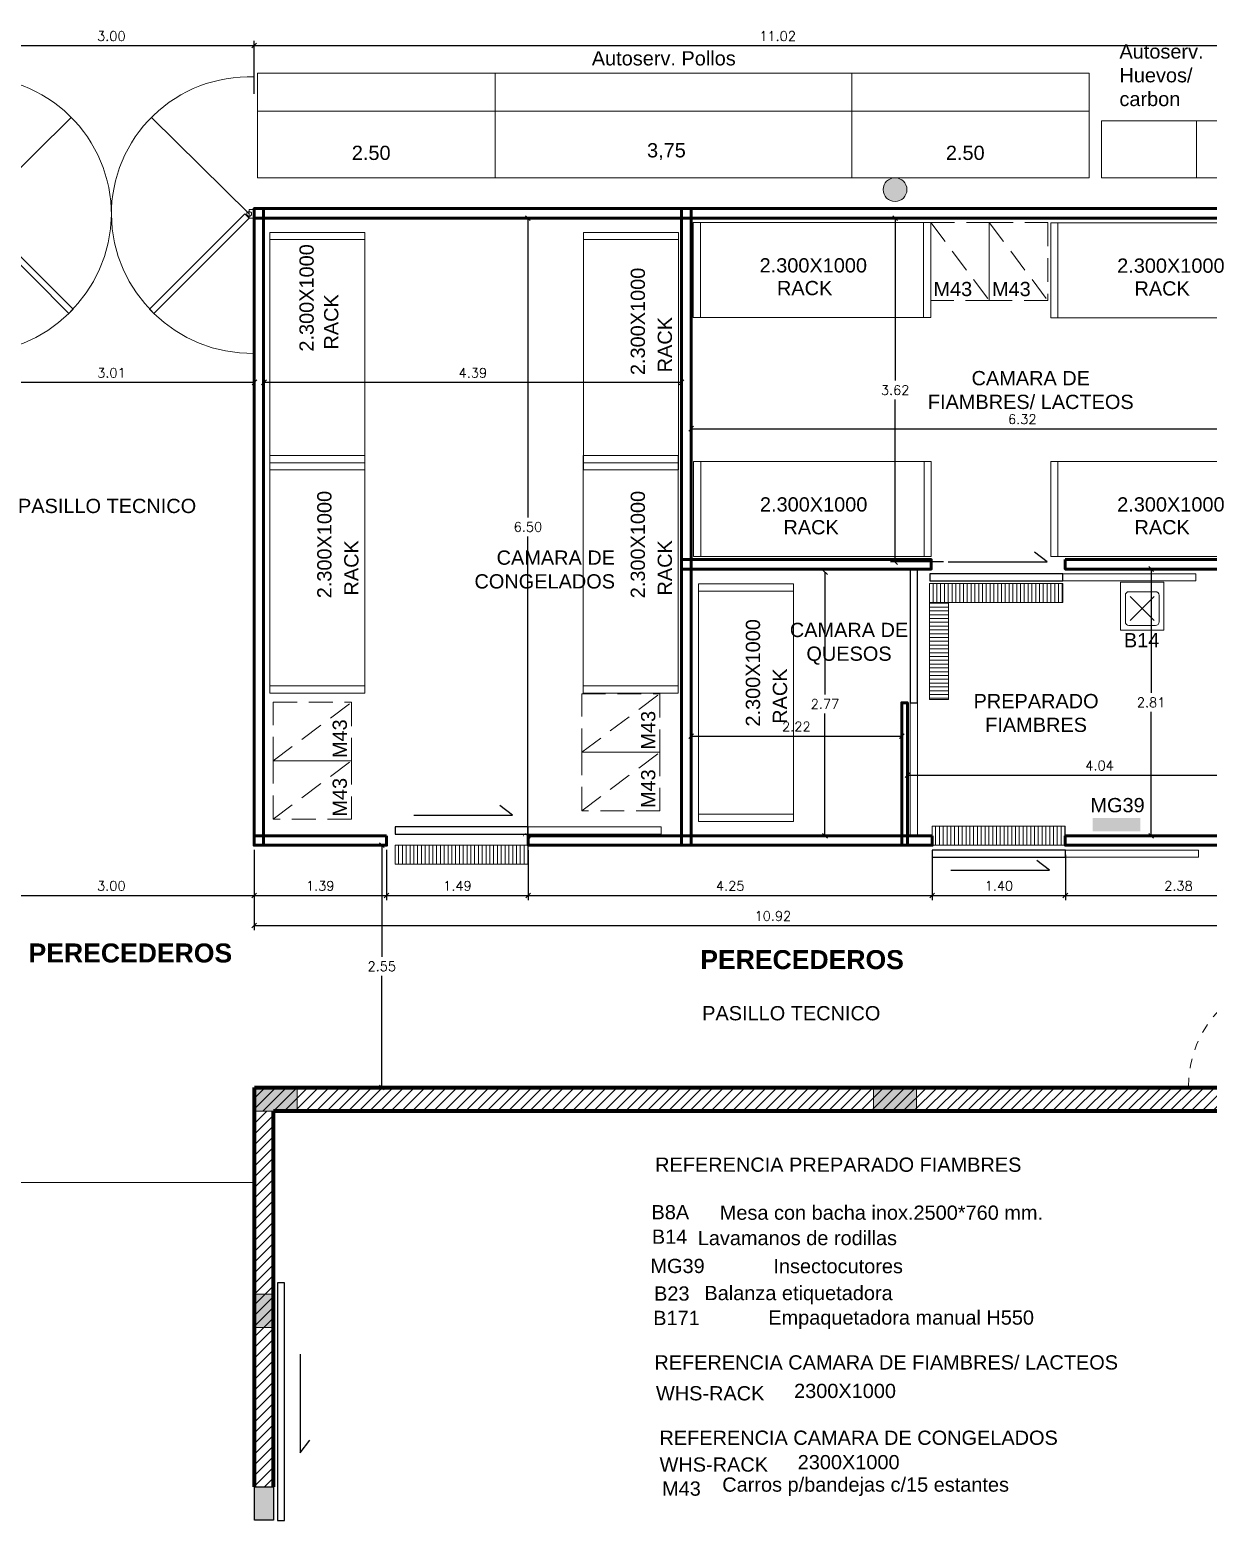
# Model space of a CAD drawing. Header units: inches. Extents: x 2 to 337, y 2 to 182.
# Drawn here: x 48.89 to 61.29, y 44.95 to 60.64 of the extents above; entities that cross this region are included whole.
import ezdxf

# ---------------------------------------------------------------- set-up
doc = ezdxf.new("R2010")
doc.units = ezdxf.units.IN
doc.header["$MEASUREMENT"] = 0
for name, pattern in [('DASH_15', [0.375, 0.25, -0.125]), ('HIDDEN2', [4.7625, 3.175, -1.5875]), ('LZ-COME$0$DASH_15', [0.375, 0.25, -0.125]), ('LÍNEAS_OCULTAS2', [0.1875, 0.125, -0.0625])]:
    doc.linetypes.add(name, pattern=pattern)
for name, color, linetype, lineweight in [('0-EQUIPAMIENTO-LAB', 6, 'Continuous', 13), ('ARQ-CARPINTERIAS', 4, 'Continuous', 9), ('ARQ-REJILLAS', 4, 'Continuous', 5), ('COMESTIBLES0-EQUIP-TXT', 3, 'Continuous', 9), ('Est-Acero', 4, 'Continuous', 13), ('HATCH HORMIGON', 100, 'Continuous', 13), ('L COTAS', 1, 'Continuous', 9), ('L EQUIP', 6, 'Continuous', 9), ('l gris', 9, 'Continuous', 5), ('l muro', 5, 'Continuous', 80), ('L PANELES', 136, 'Continuous', 50), ('L PROYEC', 4, 'HIDDEN2', 9), ('LAVADO MU', 10, 'Continuous', 5), ('smr acero', 170, 'Continuous', 15)]:
    doc.layers.add(name, color=color, linetype=linetype, lineweight=lineweight)
for name, color, linetype in [('ARQ-MUROS CAMARA', 140, 'Continuous'), ('JU-PLANTA(XREF)$0$0-EQUIPAMIENTO-LAB', 6, 'Continuous'), ('JU-PLANTA(XREF)$0$COMESTIBLES0-EQUIP-TXT', 3, 'Continuous'), ('L CARPINT', 3, 'Continuous'), ('l olumnas', 140, 'Continuous')]:
    doc.layers.add(name, color=color, linetype=linetype)
doc.styles.add('ARIAL', font='ARIAL.TTF')
doc.styles.add('JU-PLANTA(XREF)$0$ARIAL', font='ARIAL.TTF')
doc.styles.add('RomanS', font='romans.shx')
doc.styles.get("Standard").update_dxf_attribs({"font": 'ARIAL.TTF'})
doc.dimstyles.new('bases 1-50', dxfattribs={"dimscale": 0.5, "dimtxt": 0.2, "dimasz": 0.1, "dimexe": 0.1, "dimexo": 0.1, "dimgap": 0.1, "dimtad": 1, "dimtih": 1, "dimtoh": 1, "dimzin": 1, "dimdsep": 46, "dimtxsty": 'RomanS', "dimblk": 'OBLIQUE', "dimcen": 0.1, "dimclrd": 256, "dimclre": 256, "dimclrt": 256, "dimadec": 0, "dimazin": 0, "dimtfac": 1, "dimtmove": 0, "dimatfit": 3, "dimfxl": 0, "dimarcsym": 0})

# ---------------------------------------------------------------- blocks, each defined once
blk = doc.blocks.new('PVAI')
for p, q in [((3388.779, 759.261), (3388.743, 759.226)), ((3389.399, 759.261), (3389.435, 759.226))]:
    blk.add_line(p, q)
at = {"layer": 'L EQUIP'}
for p, q in [((3387.969, 760.035), (3388.763, 760.82)), ((3387.929, 760), (3387.929, 760.07)), ((3387.929, 760.07), (3387.969, 760.07)), ((3387.969, 760), (3387.929, 760)), ((3387.969, 760.07), (3387.969, 760)), ((3387.969, 760), (3388.004, 760.035)), ((3387.969, 760), (3388.743, 759.226)), ((3388.004, 760.035), (3388.779, 759.261)), ((3390.174, 760.035), (3389.399, 759.261)), ((3390.209, 760), (3389.435, 759.226)), ((3390.209, 760), (3390.174, 760.035)), ((3390.249, 760.07), (3390.209, 760.07)), ((3390.209, 760.07), (3390.209, 760)), ((3390.209, 760), (3390.249, 760)), ((3390.249, 760), (3390.249, 760.07))]:
    blk.add_line(p, q, dxfattribs=at)
for centre in [(3387.969, 760.035), (3390.209, 760.035)]:
    blk.add_circle(centre, 0.0196, dxfattribs=at)
at = {"layer": 'L PROYEC'}
for p, q in [((3387.969, 760.035), (3388.763, 760.82)), ((3390.209, 760.035), (3389.415, 760.82)), ((3390.209, 760.035), (3389.415, 760.82))]:
    blk.add_line(p, q, dxfattribs=at)
for centre, radius, start, end in [((3387.969, 760.03), 1.12, 359.6736, 92.0467), ((3390.209, 760.03), 1.12, 87.9533, 180.3264), ((3387.943, 760.046), 1.146, 269.3146, 359.1608), ((3390.235, 760.046), 1.146, 180.8392, 270.6854)]:
    blk.add_arc(centre, radius, start, end, dxfattribs=at)
blk = doc.blocks.new('_Oblique')
at = {"color": 0, "linetype": 'ByBlock', "lineweight": -2}
blk.add_line((-0.5, -0.5), (0.5, 0.5), dxfattribs=at)
blk = doc.blocks.new('*D76')
at = {"layer": 'Defpoints', "color": 0}
for p in [(48.242, 56.926), (51.252, 56.926), (51.252, 56.926)]:
    blk.add_point(p, dxfattribs=at)
at = {"layer": 'L COTAS', "lineweight": -2}
for p, q in [((48.242, 56.976), (48.242, 56.976)), ((48.242, 56.926), (51.252, 56.926))]:
    blk.add_line(p, q, dxfattribs=at)
at = {"layer": 'L COTAS', "lineweight": -2, "xscale": 0.05, "yscale": 0.05, "zscale": 0.05, "rotation": 180}
blk.add_blockref('_Oblique', (48.242, 56.926), dxfattribs=at)
at = {"layer": 'L COTAS', "lineweight": -2, "xscale": 0.05, "yscale": 0.05, "zscale": 0.05}
blk.add_blockref('_Oblique', (51.252, 56.926), dxfattribs=at)
at = {"layer": 'L COTAS', "insert": (49.747, 57.026), "char_height": 0.1, "attachment_point": 5, "style": 'RomanS'}
blk.add_mtext('3.01', dxfattribs=at)
blk = doc.blocks.new('*D77')
at = {"layer": 'Defpoints', "color": 0}
for p in [(55.745, 57.583), (51.352, 56.926), (55.745, 56.926)]:
    blk.add_point(p, dxfattribs=at)
at = {"layer": 'L COTAS', "lineweight": -2}
for p, q in [((55.745, 57.533), (55.745, 56.876)), ((51.352, 56.976), (51.352, 56.976)), ((51.352, 56.926), (55.745, 56.926))]:
    blk.add_line(p, q, dxfattribs=at)
at = {"layer": 'L COTAS', "lineweight": -2, "xscale": 0.05, "yscale": 0.05, "zscale": 0.05, "rotation": 180}
blk.add_blockref('_Oblique', (51.352, 56.926), dxfattribs=at)
at = {"layer": 'L COTAS', "lineweight": -2, "xscale": 0.05, "yscale": 0.05, "zscale": 0.05}
blk.add_blockref('_Oblique', (55.745, 56.926), dxfattribs=at)
at = {"layer": 'L COTAS', "insert": (53.549, 57.026), "char_height": 0.1, "attachment_point": 5, "style": 'RomanS'}
blk.add_mtext('4.39', dxfattribs=at)
blk = doc.blocks.new('RACKS 250')
for p, q in [((-1.05, -2.5), (-1.05, 0)), ((-1.05, 0), (-0.05, 0)), ((-0.05, 0), (-0.05, -2.5)), ((-1.05, -0.0762), (-0.05, -0.0762)), ((-1.05, -2.4238), (-0.05, -2.4238)), ((-0.05, -2.5), (-1.05, -2.5))]:
    blk.add_line(p, q)
blk = doc.blocks.new('PUERTA')
for p, q in [((0.04, 0), (0.834, 0.785)), ((0.04, 0), (0.834, 0.785)), ((0, -0.035), (0, 0.035)), ((0, 0.035), (0.04, 0.035)), ((0.04, 0.035), (0.04, -0.035)), ((0.04, -0.035), (0.075, 0)), ((0.075, 0), (0.85, -0.774)), ((1.16, -0.035), (1.16, 0.035)), ((1.16, 0.035), (1.2, 0.035)), ((1.2, 0.035), (1.2, -0.035)), ((0.04, -0.035), (0, -0.035)), ((0.04, -0.035), (0.814, -0.81)), ((1.2, -0.035), (1.16, -0.035)), ((0.85, -0.774), (0.814, -0.81))]:
    blk.add_line(p, q)
blk.add_circle((0.04, 0), 0.0196)
at = {"linetype": 'DASH_15', "ltscale": 0.2}
for centre, radius, start, end in [((0.04, -0.005), 1.12, 359.6736, 92.0467), ((0.014, 0.011), 1.146, 269.3146, 359.1608)]:
    blk.add_arc(centre, radius, start, end, dxfattribs=at)
blk = doc.blocks.new('DFGSDFG')
at = {"linetype": 'LZ-COME$0$DASH_15'}
blk.add_line((0.821, -0.615), (0, 0), dxfattribs=at)
blk.add_lwpolyline([(0.821, 0), (0, 0), (0, -0.615), (0.821, -0.615)], close=True, dxfattribs=at)
blk = doc.blocks.new('*D184')
at = {"layer": 'Defpoints', "color": 0}
for p in [(55.845, 56.905), (62.166, 56.438), (62.166, 56.334)]:
    blk.add_point(p, dxfattribs=at)
at = {"layer": 'L COTAS', "lineweight": -2}
for p, q in [((55.845, 56.855), (55.845, 56.388)), ((62.166, 56.384), (62.166, 56.488)), ((55.845, 56.438), (62.166, 56.438))]:
    blk.add_line(p, q, dxfattribs=at)
at = {"layer": 'L COTAS', "lineweight": -2, "xscale": 0.05, "yscale": 0.05, "zscale": 0.05, "rotation": 180}
blk.add_blockref('_Oblique', (55.845, 56.438), dxfattribs=at)
at = {"layer": 'L COTAS', "lineweight": -2, "xscale": 0.05, "yscale": 0.05, "zscale": 0.05}
blk.add_blockref('_Oblique', (62.166, 56.438), dxfattribs=at)
at = {"layer": 'L COTAS', "insert": (59.33, 56.538), "char_height": 0.1, "attachment_point": 5, "style": 'RomanS'}
blk.add_mtext('6.32', dxfattribs=at)
blk = doc.blocks.new('*D188')
at = {"layer": 'Defpoints', "color": 0}
for p in [(57.254, 54.928), (57.254, 54.928), (57.245, 52.154)]:
    blk.add_point(p, dxfattribs=at)
at = {"layer": 'L COTAS', "lineweight": -2}
for p, q in [((57.254, 54.928), (57.254, 53.641)), ((57.254, 52.154), (57.254, 53.441)), ((57.295, 52.154), (57.304, 52.154))]:
    blk.add_line(p, q, dxfattribs=at)
at = {"layer": 'L COTAS', "lineweight": -2, "xscale": 0.05, "yscale": 0.05, "zscale": 0.05}
for p, rotation in [((57.254, 54.928), 90), ((57.254, 52.154), 270)]:
    blk.add_blockref('_Oblique', p, dxfattribs=dict(at, rotation=rotation))
at = {"layer": 'L COTAS', "insert": (57.254, 53.541), "char_height": 0.1, "attachment_point": 5, "style": 'RomanS'}
blk.add_mtext('2.77', dxfattribs=at)
blk = doc.blocks.new('*D251')
at = {"layer": 'Defpoints', "color": 0}
for p in [(57.992, 58.654), (58.551, 58.654), (58.551, 55.035)]:
    blk.add_point(p, dxfattribs=at)
at = {"layer": 'L COTAS', "lineweight": -2}
for p, q in [((58.501, 58.654), (57.942, 58.654)), ((57.992, 58.654), (57.992, 56.944)), ((57.992, 55.035), (57.992, 56.744)), ((58.501, 55.035), (57.942, 55.035))]:
    blk.add_line(p, q, dxfattribs=at)
at = {"layer": 'L COTAS', "lineweight": -2, "xscale": 0.05, "yscale": 0.05, "zscale": 0.05}
for p, rotation in [((57.992, 58.654), 90), ((57.992, 55.035), 270)]:
    blk.add_blockref('_Oblique', p, dxfattribs=dict(at, rotation=rotation))
at = {"layer": 'L COTAS', "insert": (57.992, 56.844), "char_height": 0.1, "attachment_point": 5, "style": 'RomanS'}
blk.add_mtext('3.62', dxfattribs=at)
blk = doc.blocks.new('*D189')
at = {"layer": 'Defpoints', "color": 0}
for p in [(54.129, 58.654), (54.132, 58.654), (54.132, 52.154)]:
    blk.add_point(p, dxfattribs=at)
at = {"layer": 'L COTAS', "lineweight": -2}
for p, q in [((54.082, 58.654), (54.079, 58.654)), ((54.129, 58.654), (54.129, 55.504)), ((54.129, 52.154), (54.129, 55.304)), ((54.082, 52.154), (54.079, 52.154))]:
    blk.add_line(p, q, dxfattribs=at)
at = {"layer": 'L COTAS', "lineweight": -2, "xscale": 0.05, "yscale": 0.05, "zscale": 0.05}
for p, rotation in [((54.129, 58.654), 90), ((54.129, 52.154), 270)]:
    blk.add_blockref('_Oblique', p, dxfattribs=dict(at, rotation=rotation))
at = {"layer": 'L COTAS', "insert": (54.129, 55.404), "char_height": 0.1, "attachment_point": 5, "style": 'RomanS'}
blk.add_mtext('6.50', dxfattribs=at)
blk = doc.blocks.new('*D192')
at = {"layer": 'Defpoints', "color": 0}
for p in [(55.845, 53.237), (58.062, 53.203), (58.062, 53.203)]:
    blk.add_point(p, dxfattribs=at)
at = {"layer": 'L COTAS', "lineweight": -2}
for p, q in [((55.845, 53.203), (58.062, 53.203)), ((55.845, 53.187), (55.845, 53.153))]:
    blk.add_line(p, q, dxfattribs=at)
at = {"layer": 'L COTAS', "lineweight": -2, "xscale": 0.05, "yscale": 0.05, "zscale": 0.05, "rotation": 180}
blk.add_blockref('_Oblique', (55.845, 53.203), dxfattribs=at)
at = {"layer": 'L COTAS', "lineweight": -2, "xscale": 0.05, "yscale": 0.05, "zscale": 0.05}
blk.add_blockref('_Oblique', (58.062, 53.203), dxfattribs=at)
at = {"layer": 'L COTAS', "insert": (56.953, 53.303), "char_height": 0.1, "attachment_point": 5, "style": 'RomanS'}
blk.add_mtext('2.22', dxfattribs=at)
blk = doc.blocks.new('A$C299E318D')
at = {"layer": '0-EQUIPAMIENTO-LAB'}
for p, q in [((0.102, 0.102), (0.356, 0.356)), ((0.356, 0.102), (0.102, 0.356))]:
    blk.add_line(p, q, dxfattribs=at)
blk.add_lwpolyline([(0.508, 0.457), (0.508, 0), (0, 0), (0, 0.457)], close=True, dxfattribs=at)
blk.add_lwpolyline([(0.089, 0.051, -0.414214), (0.051, 0.089), (0.051, 0.368, -0.414214), (0.089, 0.406), (0.368, 0.406, -0.414214), (0.406, 0.368), (0.406, 0.089, -0.414214), (0.368, 0.051)], format="xyb", close=True, dxfattribs=at)
blk = doc.blocks.new('*D197')
at = {"layer": 'Defpoints', "color": 0}
for p in [(51.248, 60.47), (48.245, 59.912), (51.248, 59.913)]:
    blk.add_point(p, dxfattribs=at)
at = {"layer": 'L COTAS', "lineweight": -2}
for p, q in [((48.245, 59.962), (48.245, 60.52)), ((48.245, 60.47), (51.248, 60.47)), ((51.248, 59.963), (51.248, 60.52))]:
    blk.add_line(p, q, dxfattribs=at)
at = {"layer": 'L COTAS', "lineweight": -2, "xscale": 0.05, "yscale": 0.05, "zscale": 0.05, "rotation": 180}
blk.add_blockref('_Oblique', (48.245, 60.47), dxfattribs=at)
at = {"layer": 'L COTAS', "lineweight": -2, "xscale": 0.05, "yscale": 0.05, "zscale": 0.05}
blk.add_blockref('_Oblique', (51.248, 60.47), dxfattribs=at)
at = {"layer": 'L COTAS', "insert": (49.746, 60.57), "char_height": 0.1, "attachment_point": 5, "style": 'RomanS'}
blk.add_mtext('3.00', dxfattribs=at)
blk = doc.blocks.new('*D198')
at = {"layer": 'Defpoints', "color": 0}
for p in [(62.264, 60.47), (51.248, 59.913), (62.264, 59.913)]:
    blk.add_point(p, dxfattribs=at)
at = {"layer": 'L COTAS', "lineweight": -2}
for p, q in [((51.248, 59.963), (51.248, 60.52)), ((51.248, 60.47), (62.264, 60.47)), ((62.264, 59.963), (62.264, 60.52))]:
    blk.add_line(p, q, dxfattribs=at)
at = {"layer": 'L COTAS', "lineweight": -2, "xscale": 0.05, "yscale": 0.05, "zscale": 0.05, "rotation": 180}
blk.add_blockref('_Oblique', (51.248, 60.47), dxfattribs=at)
at = {"layer": 'L COTAS', "lineweight": -2, "xscale": 0.05, "yscale": 0.05, "zscale": 0.05}
blk.add_blockref('_Oblique', (62.264, 60.47), dxfattribs=at)
at = {"layer": 'L COTAS', "insert": (56.756, 60.57), "char_height": 0.1, "attachment_point": 5, "style": 'RomanS'}
blk.add_mtext('11.02', dxfattribs=at)
blk = doc.blocks.new('*D263')
at = {"layer": 'Defpoints', "color": 0}
for p in [(48.245, 52.054), (51.248, 52.054), (51.248, 51.526)]:
    blk.add_point(p, dxfattribs=at)
at = {"layer": 'L COTAS', "lineweight": -2}
for p, q in [((48.245, 52.004), (48.245, 51.476)), ((51.248, 52.004), (51.248, 51.476)), ((48.245, 51.526), (51.248, 51.526))]:
    blk.add_line(p, q, dxfattribs=at)
at = {"layer": 'L COTAS', "lineweight": -2, "xscale": 0.05, "yscale": 0.05, "zscale": 0.05, "rotation": 180}
blk.add_blockref('_Oblique', (48.245, 51.526), dxfattribs=at)
at = {"layer": 'L COTAS', "lineweight": -2, "xscale": 0.05, "yscale": 0.05, "zscale": 0.05}
blk.add_blockref('_Oblique', (51.248, 51.526), dxfattribs=at)
at = {"layer": 'L COTAS', "insert": (49.746, 51.626), "char_height": 0.1, "attachment_point": 5, "style": 'RomanS'}
blk.add_mtext('3.00', dxfattribs=at)
blk = doc.blocks.new('*D264')
at = {"layer": 'Defpoints', "color": 0}
for p in [(51.248, 52.054), (52.641, 52.054), (52.641, 51.526)]:
    blk.add_point(p, dxfattribs=at)
at = {"layer": 'L COTAS', "lineweight": -2}
for p, q in [((51.248, 52.004), (51.248, 51.476)), ((52.641, 52.004), (52.641, 51.476)), ((51.248, 51.526), (52.641, 51.526))]:
    blk.add_line(p, q, dxfattribs=at)
at = {"layer": 'L COTAS', "lineweight": -2, "xscale": 0.05, "yscale": 0.05, "zscale": 0.05, "rotation": 180}
blk.add_blockref('_Oblique', (51.248, 51.526), dxfattribs=at)
at = {"layer": 'L COTAS', "lineweight": -2, "xscale": 0.05, "yscale": 0.05, "zscale": 0.05}
blk.add_blockref('_Oblique', (52.641, 51.526), dxfattribs=at)
at = {"layer": 'L COTAS', "insert": (51.944, 51.626), "char_height": 0.1, "attachment_point": 5, "style": 'RomanS'}
blk.add_mtext('1.39', dxfattribs=at)
blk = doc.blocks.new('*D265')
at = {"layer": 'Defpoints', "color": 0}
for p in [(52.641, 52.054), (54.132, 52.053), (54.132, 51.526)]:
    blk.add_point(p, dxfattribs=at)
at = {"layer": 'L COTAS', "lineweight": -2}
for p, q in [((52.641, 52.004), (52.641, 51.476)), ((54.132, 52.003), (54.132, 51.476)), ((52.641, 51.526), (54.132, 51.526))]:
    blk.add_line(p, q, dxfattribs=at)
at = {"layer": 'L COTAS', "lineweight": -2, "xscale": 0.05, "yscale": 0.05, "zscale": 0.05, "rotation": 180}
blk.add_blockref('_Oblique', (52.641, 51.526), dxfattribs=at)
at = {"layer": 'L COTAS', "lineweight": -2, "xscale": 0.05, "yscale": 0.05, "zscale": 0.05}
blk.add_blockref('_Oblique', (54.132, 51.526), dxfattribs=at)
at = {"layer": 'L COTAS', "insert": (53.387, 51.626), "char_height": 0.1, "attachment_point": 5, "style": 'RomanS'}
blk.add_mtext('1.49', dxfattribs=at)
blk = doc.blocks.new('*D266')
at = {"layer": 'Defpoints', "color": 0}
for p in [(54.132, 52.053), (58.382, 52.053), (58.382, 51.526)]:
    blk.add_point(p, dxfattribs=at)
at = {"layer": 'L COTAS', "lineweight": -2}
for p, q in [((54.132, 52.003), (54.132, 51.476)), ((58.382, 52.003), (58.382, 51.476)), ((54.132, 51.526), (58.382, 51.526))]:
    blk.add_line(p, q, dxfattribs=at)
at = {"layer": 'L COTAS', "lineweight": -2, "xscale": 0.05, "yscale": 0.05, "zscale": 0.05, "rotation": 180}
blk.add_blockref('_Oblique', (54.132, 51.526), dxfattribs=at)
at = {"layer": 'L COTAS', "lineweight": -2, "xscale": 0.05, "yscale": 0.05, "zscale": 0.05}
blk.add_blockref('_Oblique', (58.382, 51.526), dxfattribs=at)
at = {"layer": 'L COTAS', "insert": (56.257, 51.626), "char_height": 0.1, "attachment_point": 5, "style": 'RomanS'}
blk.add_mtext('4.25', dxfattribs=at)
blk = doc.blocks.new('*D267')
at = {"layer": 'Defpoints', "color": 0}
for p in [(58.382, 52.053), (59.783, 52.002), (59.783, 51.526)]:
    blk.add_point(p, dxfattribs=at)
at = {"layer": 'L COTAS', "lineweight": -2}
for p, q in [((58.382, 52.003), (58.382, 51.476)), ((59.783, 51.952), (59.783, 51.476)), ((58.382, 51.526), (59.783, 51.526))]:
    blk.add_line(p, q, dxfattribs=at)
at = {"layer": 'L COTAS', "lineweight": -2, "xscale": 0.05, "yscale": 0.05, "zscale": 0.05, "rotation": 180}
blk.add_blockref('_Oblique', (58.382, 51.526), dxfattribs=at)
at = {"layer": 'L COTAS', "lineweight": -2, "xscale": 0.05, "yscale": 0.05, "zscale": 0.05}
blk.add_blockref('_Oblique', (59.783, 51.526), dxfattribs=at)
at = {"layer": 'L COTAS', "insert": (59.083, 51.626), "char_height": 0.1, "attachment_point": 5, "style": 'RomanS'}
blk.add_mtext('1.40', dxfattribs=at)
blk = doc.blocks.new('*D268')
at = {"layer": 'Defpoints', "color": 0}
for p in [(59.783, 52.002), (62.164, 51.526), (62.164, 51.526)]:
    blk.add_point(p, dxfattribs=at)
at = {"layer": 'L COTAS', "lineweight": -2}
for p, q in [((59.783, 51.952), (59.783, 51.476)), ((59.783, 51.526), (62.164, 51.526)), ((62.164, 51.576), (62.164, 51.576))]:
    blk.add_line(p, q, dxfattribs=at)
at = {"layer": 'L COTAS', "lineweight": -2, "xscale": 0.05, "yscale": 0.05, "zscale": 0.05, "rotation": 180}
blk.add_blockref('_Oblique', (59.783, 51.526), dxfattribs=at)
at = {"layer": 'L COTAS', "lineweight": -2, "xscale": 0.05, "yscale": 0.05, "zscale": 0.05}
blk.add_blockref('_Oblique', (62.164, 51.526), dxfattribs=at)
at = {"layer": 'L COTAS', "insert": (60.973, 51.626), "char_height": 0.1, "attachment_point": 5, "style": 'RomanS'}
blk.add_mtext('2.38', dxfattribs=at)
blk = doc.blocks.new('*D269')
at = {"layer": 'Defpoints', "color": 0}
for p in [(52.641, 52.054), (52.591, 49.504), (52.642, 49.504)]:
    blk.add_point(p, dxfattribs=at)
at = {"layer": 'L COTAS', "lineweight": -2}
for p, q in [((52.591, 52.054), (52.541, 52.054)), ((52.591, 52.054), (52.591, 50.879)), ((52.591, 49.504), (52.591, 50.679)), ((52.592, 49.504), (52.541, 49.504))]:
    blk.add_line(p, q, dxfattribs=at)
at = {"layer": 'L COTAS', "lineweight": -2, "xscale": 0.05, "yscale": 0.05, "zscale": 0.05}
for p, rotation in [((52.591, 52.054), 90.00190680556749), ((52.591, 49.504), 270.0019068055675)]:
    blk.add_blockref('_Oblique', p, dxfattribs=dict(at, rotation=rotation))
at = {"layer": 'L COTAS', "insert": (52.591, 50.779), "char_height": 0.1, "attachment_point": 5, "style": 'RomanS'}
blk.add_mtext('2.55', dxfattribs=at)
blk = doc.blocks.new('*D204')
at = {"layer": 'Defpoints', "color": 0}
for p in [(51.248, 52.054), (62.164, 51.209), (62.164, 51.209)]:
    blk.add_point(p, dxfattribs=at)
at = {"layer": 'L COTAS', "lineweight": -2}
for p, q in [((51.248, 52.004), (51.248, 51.159)), ((51.248, 51.209), (62.164, 51.209))]:
    blk.add_line(p, q, dxfattribs=at)
at = {"layer": 'L COTAS', "lineweight": -2, "xscale": 0.05, "yscale": 0.05, "zscale": 0.05, "rotation": 180}
blk.add_blockref('_Oblique', (51.248, 51.209), dxfattribs=at)
at = {"layer": 'L COTAS', "lineweight": -2, "xscale": 0.05, "yscale": 0.05, "zscale": 0.05}
blk.add_blockref('_Oblique', (62.164, 51.209), dxfattribs=at)
at = {"layer": 'L COTAS', "insert": (56.706, 51.309), "char_height": 0.1, "attachment_point": 5, "style": 'RomanS'}
blk.add_mtext('10.92', dxfattribs=at)
blk = doc.blocks.new('*D274')
at = {"layer": 'Defpoints', "color": 0}
for p in [(61.023, 54.961), (60.685, 52.154), (61.023, 52.154)]:
    blk.add_point(p, dxfattribs=at)
at = {"layer": 'L COTAS', "lineweight": -2}
for p, q in [((60.973, 54.961), (60.635, 54.961)), ((60.685, 54.961), (60.685, 53.657)), ((60.685, 52.154), (60.685, 53.457)), ((60.973, 52.154), (60.635, 52.154))]:
    blk.add_line(p, q, dxfattribs=at)
at = {"layer": 'L COTAS', "lineweight": -2, "xscale": 0.05, "yscale": 0.05, "zscale": 0.05}
for p, rotation in [((60.685, 54.961), 90), ((60.685, 52.154), 270)]:
    blk.add_blockref('_Oblique', p, dxfattribs=dict(at, rotation=rotation))
at = {"layer": 'L COTAS', "insert": (60.685, 53.557), "char_height": 0.1, "attachment_point": 5, "style": 'RomanS'}
blk.add_mtext('2.81', dxfattribs=at)
blk = doc.blocks.new('*D275')
at = {"layer": 'Defpoints', "color": 0}
for p in [(58.122, 52.804), (62.164, 52.804), (62.164, 52.792)]:
    blk.add_point(p, dxfattribs=at)
at = {"layer": 'L COTAS', "lineweight": -2}
for p, q in [((58.122, 52.792), (62.164, 52.792)), ((58.122, 52.754), (58.122, 52.742)), ((62.164, 52.754), (62.164, 52.742))]:
    blk.add_line(p, q, dxfattribs=at)
at = {"layer": 'L COTAS', "lineweight": -2, "xscale": 0.05, "yscale": 0.05, "zscale": 0.05, "rotation": 180}
blk.add_blockref('_Oblique', (58.122, 52.792), dxfattribs=at)
at = {"layer": 'L COTAS', "lineweight": -2, "xscale": 0.05, "yscale": 0.05, "zscale": 0.05}
blk.add_blockref('_Oblique', (62.164, 52.792), dxfattribs=at)
at = {"layer": 'L COTAS', "insert": (60.143, 52.892), "char_height": 0.1, "attachment_point": 5, "style": 'RomanS'}
blk.add_mtext('4.04', dxfattribs=at)

msp = doc.modelspace()

# ---------------------------------------------------------------- hatches: boundary and pattern name
at = {"layer": 'ARQ-REJILLAS'}
h = msp.add_hatch(dxfattribs=at)
h.set_pattern_fill('_USER', color=256, scale=0.04, angle=450, style=0, pattern_type=0)
h.set_pattern_definition([(90, (-3333.728962, -697.599036), (-0.04, 1e-17), [])])
h.paths.add_polyline_path([(59.755, 54.808), (59.755, 54.608), (58.355, 54.608), (58.355, 54.808)])
h = msp.add_hatch(dxfattribs=at)
h.set_pattern_fill('_USER', color=256, scale=0.04, angle=540, style=0, pattern_type=0)
h.set_pattern_definition([(180, (-3339.790047, -703.959623), (-1e-17, -0.04), [])])
h.paths.add_polyline_path([(58.555, 54.608), (58.355, 54.608), (58.355, 53.587), (58.555, 53.587)])
h = msp.add_hatch(dxfattribs=at)
h.set_pattern_fill('_USER', color=256, scale=0.04, angle=450, style=0, pattern_type=0)
h.set_pattern_definition([(90, (-3333.701746, -700.154027), (-0.04, 1e-17), [])])
h.paths.add_polyline_path([(59.782, 52.253), (59.782, 52.053), (58.382, 52.053), (58.382, 52.253)])
h = msp.add_hatch(dxfattribs=at)
h.set_pattern_fill('_USER', color=256, scale=0.04, angle=450, style=0, pattern_type=0)
h.set_pattern_definition([(90, (-3339.35174, -700.354027), (-0.04, 1e-17), [])])
h.paths.add_polyline_path([(54.132, 52.053), (54.132, 51.853), (52.732, 51.853), (52.732, 52.053)])
at = {"layer": 'HATCH HORMIGON'}
h = msp.add_hatch(color=256, dxfattribs=at)
h.dxf.hatch_style = 1
h.paths.add_polyline_path([(51.702, 49.502), (51.702, 49.252), (51.252, 49.252), (51.252, 49.502)])
h = msp.add_hatch(color=256, dxfattribs=at)
h.dxf.hatch_style = 1
h.paths.add_polyline_path([(58.216, 49.504), (58.216, 49.254), (57.766, 49.254), (57.766, 49.504)])
h = msp.add_hatch(color=256, dxfattribs=at)
h.dxf.hatch_style = 1
h.paths.add_polyline_path([(51.252, 47.329), (51.252, 46.979), (51.452, 46.979), (51.452, 47.329)])
h = msp.add_hatch(color=256, dxfattribs=at)
h.dxf.hatch_style = 1
h.paths.add_polyline_path([(51.252, 45.302), (51.252, 44.952), (51.452, 44.952), (51.452, 45.302)])
at = {"layer": 'LAVADO MU'}
h = msp.add_hatch(dxfattribs=at)
h.set_pattern_fill('ANSI31', color=256, scale=0.025)
h.set_pattern_definition([(45, (-3417.75211, -700.39074), (-0.0561266008, 0.0561266008), [])])
h.paths.add_polyline_path([(59.476, 49.504), (51.252, 49.504), (51.252, 49.254), (59.476, 49.254)])
h = msp.add_hatch(dxfattribs=at)
h.set_pattern_fill('ANSI31', color=256, scale=0.025)
h.set_pattern_definition([(45, (-3417.75211, -700.39074), (-0.0561266008, 0.0561266008), [])])
h.paths.add_polyline_path([(74.863, 49.505), (59.476, 49.504), (59.476, 49.254), (74.867, 49.255)])
h = msp.add_hatch(dxfattribs=at)
h.set_pattern_fill('ANSI31', color=256, scale=0.025)
h.set_pattern_definition([(45, (-3416.4651, -701.39074), (-0.0561266008, 0.0561266008), [])])
h.paths.add_polyline_path([(51.452, 49.254), (51.252, 49.254), (51.252, 45.302), (51.452, 45.302)])
at = {"layer": 'smr acero'}
h = msp.add_hatch(color=256, dxfattribs=at)
h.dxf.hatch_style = 1
h.paths.add_polyline_path([(57.866, 58.954, 1), (58.116, 58.954, 1)])
h = msp.add_hatch(color=256, dxfattribs=at)
h.dxf.hatch_style = 1
h.paths.add_polyline_path([(51.252, 45.302), (51.252, 44.952), (51.452, 44.952), (51.452, 45.302)])

# ---------------------------------------------------------------- linework, layer by layer
at = {"layer": 'ARQ-REJILLAS'}
for points in [[(59.755, 54.808), (59.755, 54.608), (58.355, 54.608), (58.355, 54.808)], [(58.555, 54.608), (58.355, 54.608), (58.355, 53.587), (58.555, 53.587)], [(58.555, 54.608), (58.355, 54.608), (58.355, 53.587), (58.555, 53.587)], [(59.782, 52.253), (59.782, 52.053), (58.382, 52.053), (58.382, 52.253)], [(54.132, 52.053), (54.132, 51.853), (52.732, 51.853), (52.732, 52.053)]]:
    msp.add_lwpolyline(points, close=True, dxfattribs=at)
at = {"layer": 'Est-Acero'}
msp.add_circle((57.991, 58.954), 0.125, dxfattribs=at)
at = {"layer": 'HATCH HORMIGON'}
for points in [[(51.702, 49.504), (51.702, 49.254), (51.252, 49.254), (51.252, 49.504)], [(58.216, 49.505), (58.216, 49.255), (57.766, 49.255), (57.766, 49.505)], [(51.452, 46.979), (51.252, 46.979), (51.252, 47.329), (51.452, 47.329)], [(51.452, 44.952), (51.252, 44.952), (51.252, 45.302), (51.452, 45.302)]]:
    msp.add_lwpolyline(points, close=True, dxfattribs=at)
at = {"layer": 'JU-PLANTA(XREF)$0$0-EQUIPAMIENTO-LAB'}
msp.add_solid([(60.072, 52.199), (60.072, 52.339), (60.572, 52.199), (60.572, 52.339)], dxfattribs=at)
at = {"layer": 'L CARPINT'}
for points in [[(58.551, 55.035), (59.59, 55.035), (59.457, 55.138)], [(52.928, 52.371), (53.966, 52.371), (53.833, 52.473)], [(58.578, 51.791), (59.616, 51.791), (59.484, 51.894)], [(51.732, 46.699), (51.732, 45.66), (51.835, 45.793)]]:
    msp.add_lwpolyline(points, dxfattribs=at)
for points in [[(58.151, 53.554), (58.226, 53.554), (58.226, 54.954), (58.151, 54.954)], [(58.356, 54.91), (58.356, 54.835), (59.756, 54.835), (59.756, 54.91)], [(52.732, 52.246), (52.732, 52.171), (54.132, 52.171), (54.132, 52.246)], [(58.383, 52.002), (58.383, 51.927), (59.783, 51.927), (59.783, 52.002)], [(51.569, 47.448), (51.494, 47.448), (51.494, 44.948), (51.569, 44.948)]]:
    msp.add_lwpolyline(points, close=True, dxfattribs=at)
at = {"layer": 'L EQUIP', "linetype": 'ByBlock', "ltscale": 0.01}
for p, q in [((51.285, 59.079), (51.285, 60.179)), ((53.785, 60.179), (51.285, 60.179)), ((60.035, 60.179), (57.535, 60.179)), ((60.035, 59.079), (60.035, 60.179)), ((51.285, 59.779), (53.785, 59.779)), ((53.785, 59.779), (57.535, 59.779)), ((57.535, 59.779), (60.035, 59.779)), ((51.285, 59.079), (53.785, 59.079)), ((57.535, 59.079), (60.035, 59.079))]:
    msp.add_line(p, q, dxfattribs=at)
msp.add_lwpolyline([(53.785, 59.079), (57.535, 59.079), (57.535, 60.179), (53.785, 60.179), (53.785, 59.079)], dxfattribs=at)
at = {"layer": 'L EQUIP'}
for points in [[(61.163, 59.079), (60.163, 59.079), (60.163, 59.679), (61.163, 59.679)], [(62.163, 59.079), (61.163, 59.079), (61.163, 59.679), (62.163, 59.679)]]:
    msp.add_lwpolyline(points, close=True, dxfattribs=at)
at = {"layer": 'l gris'}
msp.add_lwpolyline([(51.252, 48.504), (48.752, 48.504), (48.752, 37.15)], dxfattribs=at)
at = {"layer": 'l muro'}
for p, q in [((51.252, 49.504), (59.476, 49.504)), ((51.252, 45.302), (51.252, 49.504)), ((59.476, 49.254), (51.452, 49.254)), ((51.452, 45.302), (51.452, 49.254))]:
    msp.add_line(p, q, dxfattribs=at)
for points in [[(59.476, 49.504), (74.862, 49.505)], [(74.865, 49.255), (59.476, 49.254)]]:
    msp.add_lwpolyline(points, dxfattribs=at)
at = {"layer": 'l olumnas'}
msp.add_lwpolyline([(51.452, 44.952), (51.252, 44.952), (51.252, 45.302), (51.452, 45.302)], close=True, dxfattribs=at)
at = {"layer": 'L PANELES'}
msp.add_lwpolyline([(62.264, 58.654), (51.248, 58.654), (51.248, 58.754), (62.264, 58.754), (62.264, 58.654)], dxfattribs=at)
for points in [[(51.248, 58.754), (51.348, 58.754), (51.348, 52.054), (51.248, 52.054)], [(55.745, 58.754), (55.845, 58.754), (55.845, 52.054), (55.745, 52.054)], [(55.745, 55.061), (58.372, 55.061), (58.372, 54.961), (55.745, 54.961)], [(59.782, 55.061), (62.264, 55.061), (62.264, 54.961), (59.782, 54.961)], [(58.121, 52.053), (58.122, 53.554), (58.062, 53.554), (58.062, 52.053)], [(52.641, 52.154), (51.248, 52.154), (51.248, 52.054), (52.641, 52.054)], [(58.382, 52.153), (54.132, 52.154), (54.132, 52.053), (58.382, 52.053)], [(59.782, 52.154), (62.264, 52.154), (62.264, 52.053), (59.782, 52.053)]]:
    msp.add_lwpolyline(points, close=True, dxfattribs=at)
at = {"layer": 'L PROYEC', "linetype": 'LÍNEAS_OCULTAS2', "ltscale": 25}
for points in [[(59.756, 54.91), (59.756, 54.835), (61.156, 54.835), (61.156, 54.91)], [(58.151, 52.154), (58.226, 52.154), (58.226, 53.554), (58.151, 53.554)], [(54.132, 52.246), (54.132, 52.171), (55.532, 52.171), (55.532, 52.246)], [(59.783, 52.002), (59.783, 51.927), (61.183, 51.927), (61.183, 52.002)]]:
    msp.add_lwpolyline(points, close=True, dxfattribs=at)

# ---------------------------------------------------------------- block references
at = {"layer": '0-EQUIPAMIENTO-LAB'}
for p, rotation in [((55.868, 58.657), 89.99999999999999), ((59.629, 58.654), 89.99999999999999), ((51.364, 56.004), 180), ((54.662, 56.004), 180), ((51.363, 53.654), 180), ((54.661, 53.654), 180), ((55.872, 56.141), 89.99999999999999), ((59.629, 56.141), 89.99999999999999), ((55.873, 52.304), 180)]:
    msp.add_blockref('RACKS 250', p, dxfattribs=dict(at, rotation=rotation))
at = {"layer": '0-EQUIPAMIENTO-LAB', "xscale": -1, "rotation": 270}
for name, p in [('DFGSDFG', (58.983, 57.787)), ('DFGSDFG', (59.598, 57.787)), ('A$C299E318D', (60.363, 54.316))]:
    msp.add_blockref(name, p, dxfattribs=at)
at = {"layer": '0-EQUIPAMIENTO-LAB', "xscale": -1}
for p in [(55.516, 53.647), (52.271, 53.558), (55.516, 53.032), (52.271, 52.943)]:
    msp.add_blockref('DFGSDFG', p, dxfattribs=at)
at = {"layer": 'ARQ-CARPINTERIAS', "xscale": -1, "rotation": 270}
msp.add_blockref('PUERTA', (62.214, 49.507), dxfattribs=at)
at = {"layer": 'ARQ-MUROS CAMARA', "xscale": 1.294332851680443, "yscale": 1.294332851680443, "zscale": 1.294332851680443}
msp.add_blockref('PVAI', (-4336.863, -925.04), dxfattribs=at)

# ---------------------------------------------------------------- texts
at = {"layer": 'COMESTIBLES0-EQUIP-TXT', "style": 'ARIAL'}
for s, p in [('2.300X1000', (51.875, 57.249)), ('2.300X1000', (55.36, 57.002)), ('RACK', (52.134, 57.271)), ('RACK', (55.644, 57.031)), ('2.300X1000', (52.062, 54.653)), ('2.300X1000', (55.36, 54.653)), ('RACK', (52.346, 54.682)), ('RACK', (55.644, 54.682)), ('2.300X1000', (56.571, 53.303)), ('RACK', (56.855, 53.332)), ('M43', (52.224, 52.971)), ('M43', (55.469, 53.06)), ('M43', (52.224, 52.355)), ('M43', (55.469, 52.445))]:
    msp.add_text(s, height=0.15, rotation=90, dxfattribs=at).set_placement(p)
for s, p in [('2.300X1000', (56.566, 58.082)), ('2.300X1000', (60.328, 58.079)), ('RACK', (56.749, 57.843)), ('M43', (58.395, 57.833)), ('M43', (59.011, 57.833)), ('RACK', (60.51, 57.839)), ('2.300X1000', (56.57, 55.566)), ('2.300X1000', (60.328, 55.566)), ('RACK', (56.817, 55.326)), ('RACK', (60.51, 55.326)), ('B14', (60.399, 54.137)), ('B8A', (55.429, 48.117)), ('B14', (55.433, 47.859)), ('MG39', (55.418, 47.551)), ('B23', (55.456, 47.261)), ('B171', (55.447, 47.004)), ('WHS-RACK', (55.476, 46.211)), ('2300X1000', (56.929, 46.236)), ('WHS-RACK', (55.514, 45.461)), ('2300X1000', (56.967, 45.486)), ('M43', (55.54, 45.208))]:
    msp.add_text(s, height=0.15, dxfattribs=at).set_placement(p)
at = {"layer": 'COMESTIBLES0-EQUIP-TXT', "char_height": 0.15, "style": 'ARIAL'}
for s, insert, width, attachment_point in [('CAMARA DE\\PFIAMBRES/ LACTEOS', (59.419, 57.045), 2.14746, 2), ('CAMARA DE \\PCONGELADOS', (55.045, 55.156), 2.86224, 3), ('CAMARA DE\\PQUESOS', (57.507, 54.395), 2.14746, 2), ('PREPARADO\\PFIAMBRES ', (59.475, 53.646), 2.14746, 2), ('REFERENCIA PREPARADO FIAMBRES ', (57.394, 48.767), 8.9762, 2), ('Mesa con bacha inox.2500*760 mm.', (59.548, 48.262), 3.84712, 3), ('Lavamanos de rodillas', (58.012, 47.995), 2.11563, 3), ('Insectocutores', (58.074, 47.699), 2.11563, 3), ('Balanza etiquetadora', (57.966, 47.416), 2.11563, 3), ('Empaquetadora manual H550', (59.453, 47.158), 3.84268, 3), ('REFERENCIA CAMARA DE FIAMBRES/ LACTEOS', (57.898, 46.686), 8.31487, 2), ('REFERENCIA CAMARA DE CONGELADOS', (57.608, 45.893), 8.31487, 2), ('Carros p/bandejas c/15 estantes', (59.19, 45.4), 3.46813, 3)]:
    msp.add_mtext(s, dxfattribs=dict(at, insert=insert, width=width, attachment_point=attachment_point))
at = {"layer": 'JU-PLANTA(XREF)$0$COMESTIBLES0-EQUIP-TXT', "style": 'JU-PLANTA(XREF)$0$ARIAL'}
msp.add_text('MG39', height=0.15, rotation=360, dxfattribs=at).set_placement((60.047, 52.401))
at = {"layer": 'L EQUIP', "linetype": 'ByBlock', "ltscale": 0.01, "attachment_point": 1}
for s, insert, char_height, width in [('Autoserv. Pollos', (54.801, 60.411), 0.15, 6.39684), ('Autoserv.\\PHuevos/ \\Pcarbon', (60.352, 60.483), 0.15, 6.58494), ('2.50', (52.276, 59.416), 0.15, 4.44912), ('3,75', (55.382, 59.443), 0.15, 4.44912), ('2.50', (58.526, 59.416), 0.15, 4.44912), ('PASILLO TECNICO', (48.764, 55.7), 0.15, 7.3024), ('{\\fArial|b1|i0|c0|p34;PERECEDEROS}', (48.875, 51.02), 0.2, 6.39684), ('{\\fArial|b1|i0|c0|p34;PERECEDEROS}', (55.942, 50.95), 0.2, 6.39684), ('PASILLO TECNICO', (55.962, 50.361), 0.15, 6.39684)]:
    msp.add_mtext(s, dxfattribs=dict(at, insert=insert, char_height=char_height, width=width))

# ---------------------------------------------------------------- dimensions: what is measured, and where the dimension line sits
at = {"layer": 'L COTAS'}
for base, p1, p2, override, picture, middle in [((51.248, 60.47), (48.245, 59.912), (51.248, 59.913), {"dimtmove": 1, "dimfxl": 0.18, "dimarcsym": 1}, '*D197', (49.746, 60.57)), ((62.264, 60.47), (51.248, 59.913), (62.264, 59.913), {"dimtmove": 1, "dimfxl": 0.18, "dimarcsym": 1}, '*D198', (56.756, 60.57)), ((62.164, 52.792), (58.122, 52.804), (62.164, 52.804), {"dimfxl": 0.18, "dimarcsym": 1}, '*D275', (60.143, 52.892)), ((51.248, 51.526), (48.245, 52.054), (51.248, 52.054), {"dimtmove": 1, "dimfxl": 0.18, "dimarcsym": 1}, '*D263', (49.746, 51.626)), ((52.641, 51.526), (51.248, 52.054), (52.641, 52.054), {"dimtmove": 1, "dimfxl": 0.18, "dimarcsym": 1}, '*D264', (51.944, 51.626)), ((62.164, 51.209), (51.248, 52.054), (62.164, 51.209), {"dimfxl": 0.18, "dimarcsym": 1}, '*D204', (56.706, 51.309)), ((54.132, 51.526), (52.641, 52.054), (54.132, 52.053), {"dimtmove": 1, "dimfxl": 0.18, "dimarcsym": 1}, '*D265', (53.387, 51.626)), ((58.382, 51.526), (54.132, 52.053), (58.382, 52.053), {"dimtmove": 1, "dimfxl": 0.18, "dimarcsym": 1}, '*D266', (56.257, 51.626)), ((59.783, 51.526), (58.382, 52.053), (59.783, 52.002), {"dimtmove": 1, "dimfxl": 0.18, "dimarcsym": 1}, '*D267', (59.083, 51.626)), ((62.164, 51.526), (59.783, 52.002), (62.164, 51.526), {"dimtmove": 1, "dimfxl": 0.18, "dimarcsym": 1}, '*D268', (60.973, 51.626))]:
    dim = msp.add_linear_dim(base=base, p1=p1, p2=p2, dimstyle='bases 1-50', override=override, dxfattribs=at)
    dim.commit()
    dim.dimension.update_dxf_attribs({"geometry": picture, "text_midpoint": middle})
for base, p1, p2, picture, middle in [((54.129, 58.654), (54.132, 52.154), (54.132, 58.654), '*D189', (54.129, 55.404)), ((57.992, 58.654), (58.551, 55.035), (58.551, 58.654), '*D251', (57.992, 56.844)), ((57.254, 54.928), (57.245, 52.154), (57.254, 54.928), '*D188', (57.254, 53.541))]:
    dim = msp.add_linear_dim(base=base, p1=p1, p2=p2, angle=90, dimstyle='bases 1-50', dxfattribs=at)
    dim.commit()
    dim.dimension.update_dxf_attribs({"geometry": picture, "text_midpoint": middle})
for base, p1, p2, picture, middle in [((55.745, 56.926), (51.352, 56.926), (55.745, 57.583), '*D77', (53.549, 57.026)), ((51.252, 56.926), (48.242, 56.926), (51.252, 56.926), '*D76', (49.747, 57.026)), ((58.062, 53.203), (55.845, 53.237), (58.062, 53.203), '*D192', (56.953, 53.303))]:
    dim = msp.add_linear_dim(base=base, p1=p1, p2=p2, dimstyle='bases 1-50', dxfattribs=at)
    dim.commit()
    dim.dimension.update_dxf_attribs({"geometry": picture, "text_midpoint": middle})
dim = msp.add_linear_dim(base=(62.166, 56.438), p1=(55.845, 56.905), p2=(62.166, 56.334), dimstyle='bases 1-50', dxfattribs=at)
dim.commit()
dim.dimension.update_dxf_attribs({"geometry": '*D184', "text_midpoint": (59.33, 56.438), "dimtype": 160})
dim = msp.add_linear_dim(base=(60.685, 52.154), p1=(61.023, 54.961), p2=(61.023, 52.154), angle=90, dimstyle='bases 1-50', override={"dimfxl": 0.18, "dimarcsym": 1}, dxfattribs=at)
dim.commit()
dim.dimension.update_dxf_attribs({"geometry": '*D274', "text_midpoint": (60.685, 53.557)})
dim = msp.add_aligned_dim(p1=(52.641, 52.054), p2=(52.642, 49.504), distance=-0.051, dimstyle='bases 1-50', override={"dimfxl": 0.18, "dimarcsym": 1}, dxfattribs=at)
dim.commit()
dim.dimension.update_dxf_attribs({"geometry": '*D269', "text_midpoint": (52.591, 50.779)})

doc.saveas('drawing.dxf')
